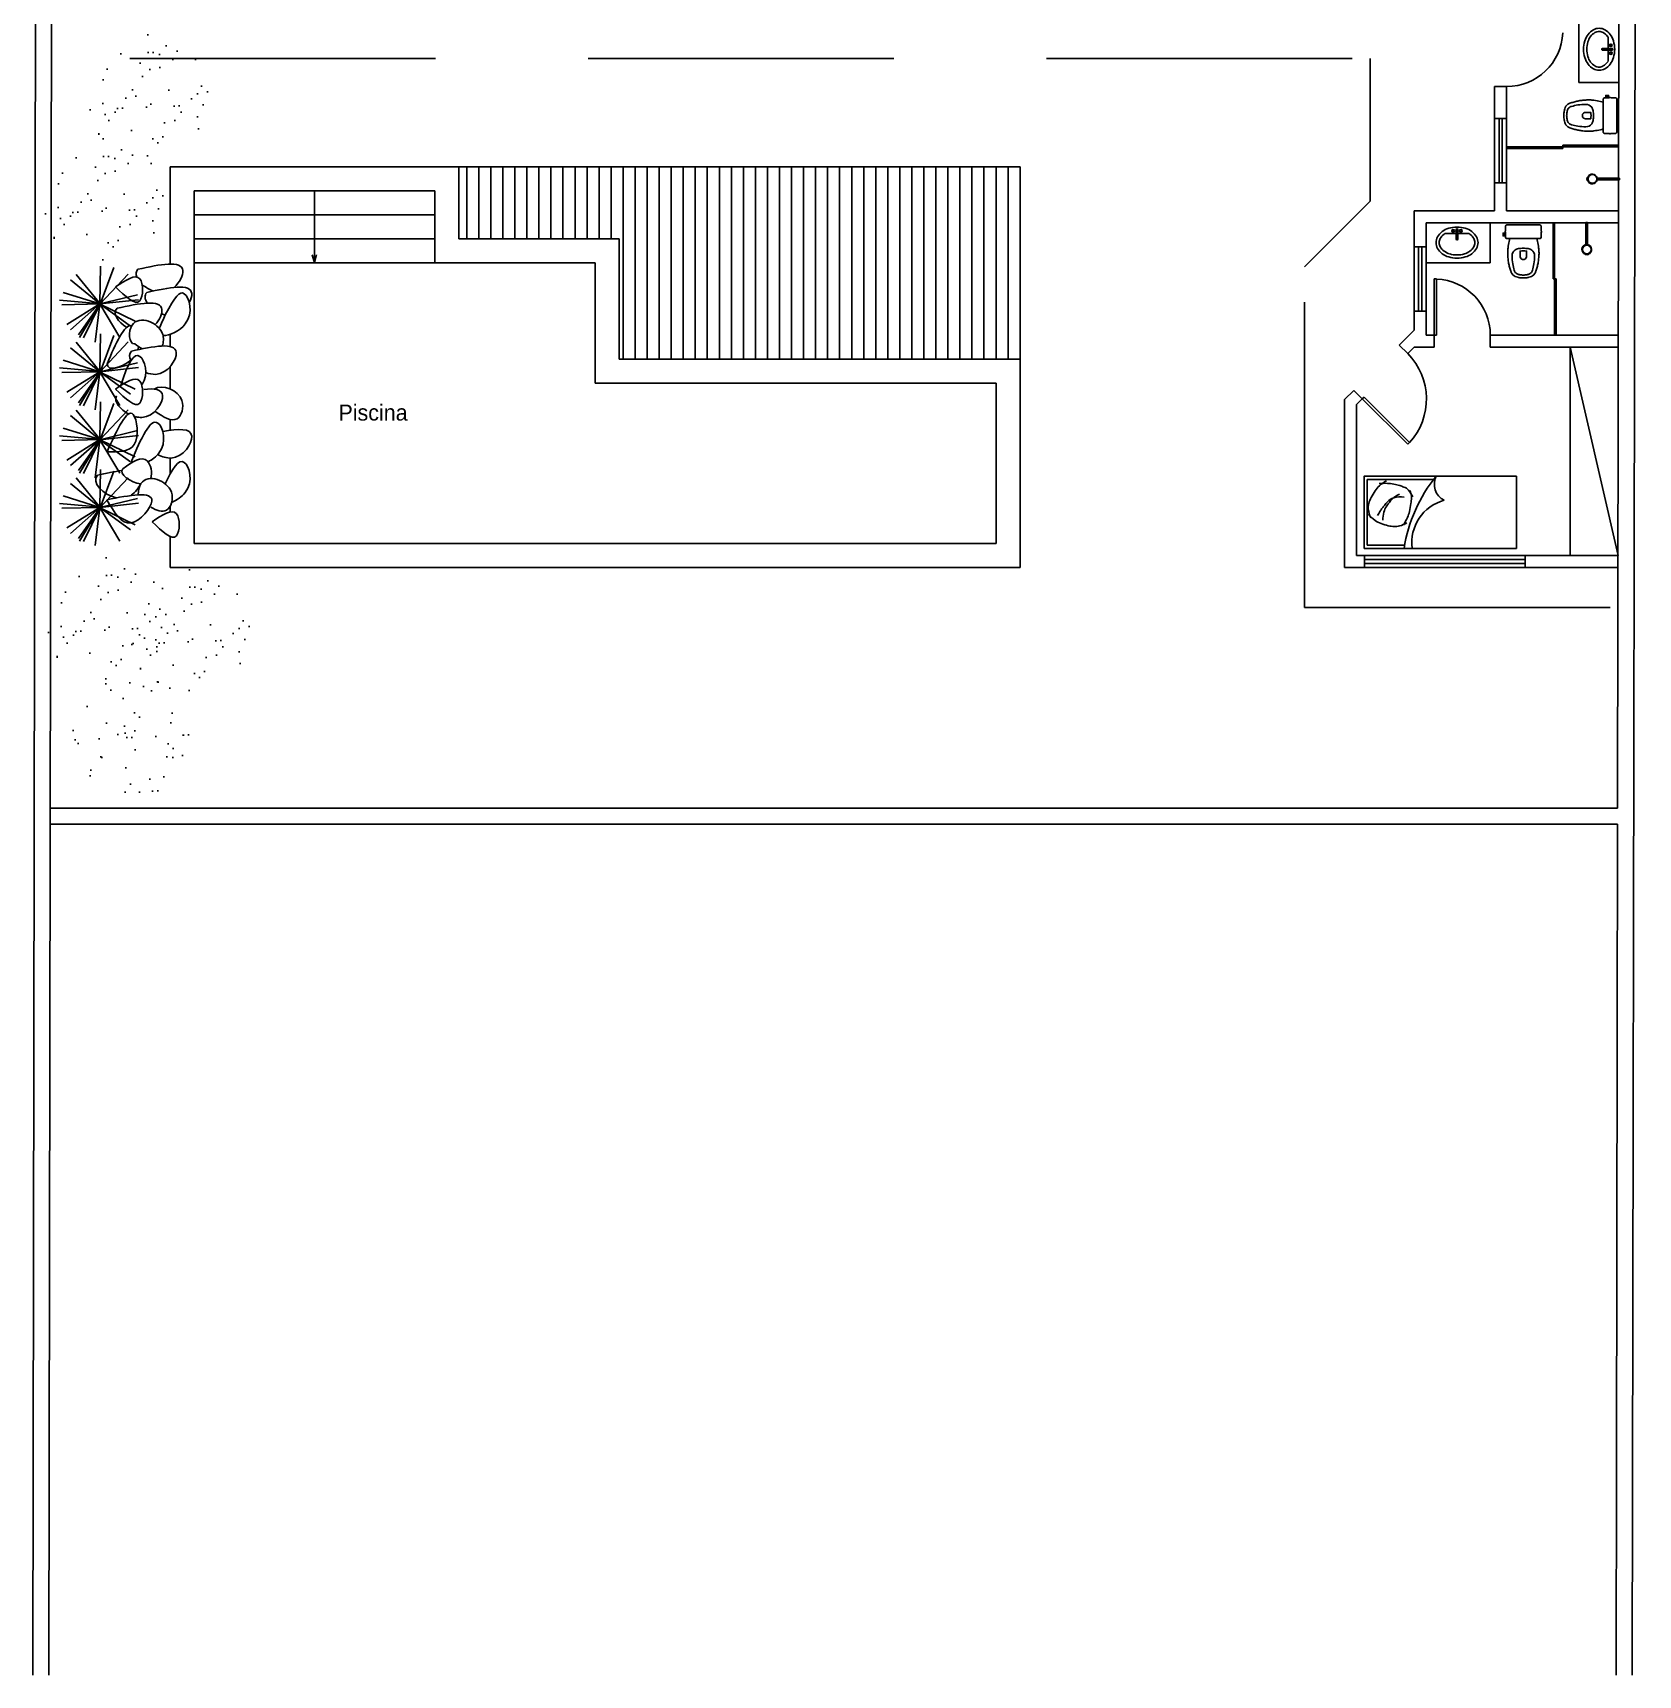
# Model space of a CAD drawing. Header units: millimetres. Extents: x 166 to 289, y 88 to 139.
# Drawn here: x 168.41 to 188.43, y 88.1 to 108.58 of the extents above; entities that cross this region are included whole.
import ezdxf

# ---------------------------------------------------------------- set-up
doc = ezdxf.new("R2010")
doc.units = ezdxf.units.MM
doc.header["$LTSCALE"] = 0.6
doc.linetypes.add('HIDDEN', pattern=[9.525, 6.35, -3.175])
for name, color, linetype in [('0.1', 1, 'Continuous'), ('0.3', 3, 'Continuous'), ('02', 2, 'Continuous'), ('5', 5, 'Continuous'), ('AP-SAN', 3, 'Continuous'), ('AR-ALV', 5, 'Continuous'), ('AR-TXT', 2, 'Continuous'), ('Mobiliário', 160, 'Continuous'), ('Mobiliário2', 10, 'Continuous'), ('VEGETAÇAO', 76, 'Continuous')]:
    doc.layers.add(name, color=color, linetype=linetype)
doc.styles.add('ARQ_COTAS', font='romans.shx', dxfattribs={"width": 1.5})
doc.dimstyles.new('ARQ_50$7', dxfattribs={"dimtxt": 0.07, "dimasz": 0.1, "dimexe": 0.1, "dimexo": 0.2, "dimgap": 0.025, "dimtad": 1, "dimrnd": 0.1, "dimzin": 6, "dimdsep": 46, "dimtxsty": 'ARQ_COTAS', "dimblk1": 'OPEN90', "dimblk2": 'DOTSMALL', "dimsah": 1, "dimcen": 0.09, "dimclrd": 256, "dimclre": 256, "dimclrt": 151, "dimaunit": 1, "dimadec": 0, "dimazin": 0, "dimtfac": 1, "dimtmove": 2, "dimatfit": 3, "dimldrblk": 'OPEN30', "dimfxl": 1, "dimtolj": 1, "dimtzin": 0, "dimarcsym": 0})

# ---------------------------------------------------------------- blocks, each defined once
blk = doc.blocks.new('vaso3')
for points in [[(0, -0.17), (0.205, -0.17, 0.059373), (0.21, -0.169, 0.333509), (0.222, -0.154), (0.222, -0.136), (0.222, -0.104), (0.222, -0.094), (0.225, -0.094, 0.252251), (0.225, -0.094, 0.160103), (0.228, -0.085, 0.160103), (0.225, -0.076, 0.252251), (0.225, -0.076), (0.222, -0.076), (0.222, -0.017, 0.327853), (0.207, 0, 0.087637), (0.204, 0), (0, 0), (-0.204, 0, 0.087637), (-0.207, 0, 0.327853), (-0.222, -0.017), (-0.222, -0.076), (-0.225, -0.076, 0.252251), (-0.225, -0.076, 0.160103), (-0.228, -0.085, 0.160103), (-0.225, -0.094, 0.252251), (-0.225, -0.094), (-0.222, -0.094), (-0.222, -0.104), (-0.236, -0.104), (-0.236, -0.102), (-0.252, -0.102), (-0.252, -0.12), (-0.252, -0.138), (-0.236, -0.138), (-0.236, -0.136), (-0.222, -0.136), (-0.222, -0.154, 0.333509), (-0.21, -0.169, 0.059373), (-0.205, -0.17)], [(0, -0.291, 0.041331), (-0.061, -0.296, 0.129345), (-0.104, -0.313, 0.234638), (-0.14, -0.385, 0.044666), (-0.132, -0.486, 0.031515), (-0.114, -0.566, 0.151063), (-0.095, -0.599, 0.148094), (-0.059, -0.619, 0.031073), (-0.045, -0.621, 0.035055), (0, -0.626, 0.035055), (0.045, -0.621, 0.031073), (0.059, -0.619, 0.148094), (0.095, -0.599, 0.151063), (0.114, -0.566, 0.031515), (0.132, -0.486, 0.044666), (0.14, -0.385, 0.234638), (0.104, -0.313, 0.129345), (0.061, -0.296, 0.041331)], [(-0.04, -0.391, 0.164444), (-0.032, -0.415, 0.245936), (0, -0.43, 0.245936), (0.032, -0.415, 0.164444), (0.04, -0.391), (0.04, -0.326, 0.108885), (-0.04, -0.326)]]:
    blk.add_lwpolyline(points, format="xyb", close=True)
for points in [[(-0.236, -0.104), (-0.236, -0.12), (-0.236, -0.136)], [(-0.222, -0.104), (-0.222, -0.136)]]:
    blk.add_lwpolyline(points)
blk.add_lwpolyline([(-0.167, -0.17, -0.003882), (-0.177, -0.205, 0.024258), (-0.191, -0.285, 0.02486), (-0.195, -0.335, 0.033324), (-0.194, -0.385, 0.02486), (-0.191, -0.425, 0.012268), (-0.184, -0.475, 0.015806), (-0.172, -0.525, 0.026699), (-0.157, -0.575, 0.021919), (-0.15, -0.595, 0.174675), (-0.1, -0.643, 0.045452), (-0.07, -0.653, 0.022856), (-0.057, -0.656, 0.041289), (-0.03, -0.66, 0.052091), (-0.023, -0.661, 0.04333), (0, -0.661, 0.04333), (0.023, -0.661, 0.052091), (0.03, -0.66, 0.041289), (0.057, -0.656, 0.022856), (0.07, -0.653, 0.045452), (0.1, -0.643, 0.174675), (0.15, -0.595, 0.021919), (0.157, -0.575, 0.026699), (0.172, -0.525, 0.015806), (0.184, -0.475, 0.012268), (0.191, -0.425, 0.02486), (0.194, -0.385, 0.033324), (0.195, -0.335, 0.02486), (0.191, -0.285, 0.024258), (0.177, -0.205, -0.003882), (0.167, -0.17)], format="xyb")
blk = doc.blocks.new('lavatório3')
at = {"layer": 'AP-SAN', "color": 0}
for p, q in [((-0.034, 0.009), (-0.154, 0.009)), ((-0.081, 0.15), (-0.081, 0.009)), ((-0.034, -0.009), (-0.154, -0.009)), ((-0.081, -0.009), (-0.081, -0.15))]:
    blk.add_line(p, q, dxfattribs=at)
for centre, radius in [((-0.047, 0.049), 0.0163), ((-0.047, 0.049), 0.0113), ((-0.047, -0.048), 0.0163), ((-0.047, -0.048), 0.0113)]:
    blk.add_circle(centre, radius, dxfattribs=at)
for centre, radius, start, end in [((-0.163, 0.06), 0.21, 119.1924, 143.4475), ((-0.163, 0.06), 0.17, 119.1924, 143.4475), ((-0.194, 0.116), 0.146, 90, 119.1924), ((-0.194, 0.116), 0.106, 90, 119.1924), ((-0.194, 0.116), 0.146, 60.8076, 90), ((-0.194, 0.116), 0.106, 60.8076, 90), ((-0.225, 0.06), 0.17, 36.5525, 60.8076), ((-0.225, 0.06), 0.21, 36.5525, 60.8076), ((-0.036, 0), 0.352, 162.9288, 180), ((-0.036, 0), 0.352, 180, 197.0712), ((-0.114, 0.024), 0.271, 143.4475, 162.9288), ((-0.036, 0), 0.312, 162.9288, 180), ((-0.036, 0), 0.312, 180, 197.0712), ((-0.114, 0.024), 0.231, 143.4475, 162.9288), ((-0.152, 0), 0.009, 92.7492, 267.2508), ((-0.274, 0.024), 0.231, 33.2204, 36.5525), ((-0.274, 0.024), 0.271, 17.0712, 36.5525), ((-0.031, 0), 0.00955, 250.3341, 109.6659), ((-0.352, 0), 0.352, 0, 17.0712), ((-0.352, 0), 0.352, 342.9288, 0), ((-0.114, -0.024), 0.271, 197.0712, 216.5525), ((-0.114, -0.024), 0.231, 197.0712, 216.5525), ((-0.163, -0.06), 0.21, 216.5525, 240.8076), ((-0.163, -0.06), 0.17, 216.5525, 240.8076), ((-0.225, -0.06), 0.17, 299.1924, 323.4475), ((-0.225, -0.06), 0.21, 299.1924, 323.4475), ((-0.274, -0.024), 0.231, 323.4475, 326.7796), ((-0.274, -0.024), 0.271, 323.4475, 342.9288), ((-0.194, -0.116), 0.146, 240.8076, 270), ((-0.194, -0.116), 0.106, 240.8076, 270), ((-0.194, -0.116), 0.106, 270, 299.1924), ((-0.194, -0.116), 0.146, 270, 299.1924)]:
    blk.add_arc(centre, radius, start, end, dxfattribs=at)
blk = doc.blocks.new('chuveiro1')
at = {"ltscale": 0.4}
for p, q in [((0.278, 0), (0, 0)), ((0.402, 0.01), (0.396, 0.008)), ((0.278, -0.02), (0, -0.02)), ((0.396, -0.028), (0.402, -0.029)), ((0.405, -0.01), (0.399, -0.01)), ((0.405, -0.01), (0.399, -0.01))]:
    blk.add_line(p, q, dxfattribs=at)
blk.add_line((0, -0.02), (0, 0))
blk.add_circle((0.338, -0.01), 0.0541, dxfattribs=at)
for centre, radius, start, end in [((0.338, -0.01), 0.0608, 17.388, 170.5313), ((0.338, -0.01), 0.0608, 343.0092, 17.388), ((0.402, 0.009), 0.000485, 353.9787, 107.388), ((0.441, 0.005), 0.0388, 173.9787, 203.3533), ((0.338, -0.01), 0.0608, 189.4687, 343.0092), ((0.441, -0.025), 0.0388, 156.6467, 185.2895), ((0.402, -0.029), 0.000485, 253.0092, 5.2895)]:
    blk.add_arc(centre, radius, start, end, dxfattribs=at)
blk = doc.blocks.new('_DOTSMALL')
at = {"color": 0, "linetype": 'ByBlock', "const_width": 0.5}
blk.add_lwpolyline([(-0.0625, 0, 1), (0.0625, 0, 1)], format="xyb", close=True, dxfattribs=at)
blk = doc.blocks.new('_Open30')
at = {"layer": 'AR-ALV', "color": 0, "lineweight": -2}
for p, q in [((-1, 0.27), (0, 0)), ((0, 0), (-1, -0.27)), ((0, 0), (-1, 0))]:
    blk.add_line(p, q, dxfattribs=at)

msp = doc.modelspace()

# ---------------------------------------------------------------- hatches: boundary and pattern name
at = {"layer": 'VEGETAÇAO', "lineweight": -3}
h = msp.add_hatch(dxfattribs=at)
h.set_pattern_fill('AR-SAND', color=256, scale=0.01, angle=45, style=0)
h.set_pattern_definition([(82.5, (-2.64854, -18.1355), (-0.35738135, 0.3347535), [0, -0.38608, 0, -0.4318, 0, -0.41275]), (52.5, (-2.64854, -18.1355), (-0.189011, 0.8247329), [0, -0.20828, 0, -0.34798, 0, -0.13335]), (12.5, (-2.86945, -18.3564), (0.5582998, 0.5603323), [0, -0.127, 0, -0.4572, 0, -0.5969]), (2.5, (-2.86945, -18.3564), (0.3822811, 0.6975508), [0, -0.0635, 0, -0.29972, 0, -0.3429])])
h.paths.add_polyline_path([(170.602, 107.794, 1), (169.053, 107.794, 1)])
h = msp.add_hatch(dxfattribs=at)
h.set_pattern_fill('AR-SAND', color=54, scale=0.01, angle=45, style=0)
h.set_pattern_definition([(82.5, (-3.20518, -19.43242), (-0.35738135, 0.3347535), [0, -0.38608, 0, -0.4318, 0, -0.41275]), (52.5, (-3.2052, -19.4324), (-0.189011, 0.8247329), [0, -0.20828, 0, -0.34798, 0, -0.13335]), (12.5, (-3.4261, -19.65334), (0.5582998, 0.5603323), [0, -0.127, 0, -0.4572, 0, -0.5969]), (2.5, (-3.4261, -19.65334), (0.3822811, 0.6975508), [0, -0.0635, 0, -0.29972, 0, -0.3429])])
h.paths.add_polyline_path([(170.046, 106.497, 1), (168.496, 106.497, 1)])
h = msp.add_hatch(dxfattribs=at)
h.set_pattern_fill('AR-SAND', color=256, scale=0.01, angle=45, style=0)
h.set_pattern_definition([(82.5, (-3.16807, -24.65716), (-0.35738135, 0.3347535), [0, -0.38608, 0, -0.4318, 0, -0.41275]), (52.5, (-3.1681, -24.65716), (-0.189011, 0.8247329), [0, -0.20828, 0, -0.34798, 0, -0.13335]), (12.5, (-3.389, -24.87807), (0.5582998, 0.5603323), [0, -0.127, 0, -0.4572, 0, -0.5969]), (2.5, (-3.389, -24.8781), (0.3822811, 0.6975508), [0, -0.0635, 0, -0.29972, 0, -0.3429])])
h.paths.add_polyline_path([(170.083, 101.273, 1), (168.534, 101.273, 1)])
h = msp.add_hatch(dxfattribs=at)
h.set_pattern_fill('AR-SAND', color=256, scale=0.01, angle=45, style=0)
h.set_pattern_definition([(82.5, (-2.129, -24.80538), (-0.35738135, 0.3347535), [0, -0.38608, 0, -0.4318, 0, -0.41275]), (52.5, (-2.129, -24.8054), (-0.189011, 0.8247329), [0, -0.20828, 0, -0.34798, 0, -0.13335]), (12.5, (-2.34992, -25.0263), (0.5582998, 0.5603323), [0, -0.127, 0, -0.4572, 0, -0.5969]), (2.5, (-2.3499, -25.0263), (0.3822811, 0.6975508), [0, -0.0635, 0, -0.29972, 0, -0.3429])])
h.paths.add_polyline_path([(171.122, 101.124, 1), (169.573, 101.124, 1)])
h = msp.add_hatch(dxfattribs=at)
h.set_pattern_fill('AR-SAND', color=54, scale=0.01, angle=45, style=0)
h.paths.add_polyline_path([(170.454, 99.79, 1), (168.905, 99.79, 1)])

# ---------------------------------------------------------------- linework, layer by layer
at = {"color": 56}
for p, q in [((169.247, 104.354), (168.951, 104.722)), ((169.246, 104.355), (169.251, 104.827)), ((169.247, 104.354), (169.597, 104.726)), ((169.247, 104.354), (169.597, 104.726)), ((169.248, 104.351), (169.417, 104.807)), ((169.246, 104.355), (168.788, 104.498)), ((169.246, 104.353), (168.877, 104.653)), ((169.256, 104.357), (168.743, 104.402)), ((169.247, 104.354), (168.77, 104.344)), ((169.246, 104.355), (168.831, 104.098)), ((169.246, 104.353), (168.877, 104.03)), ((169.247, 104.354), (168.978, 103.968)), ((169.246, 104.353), (168.989, 103.935)), ((169.247, 104.354), (169.042, 103.93)), ((169.246, 104.353), (169.185, 103.879)), ((169.246, 104.353), (169.715, 104.466)), ((169.246, 104.353), (169.727, 104.406)), ((169.246, 104.355), (169.246, 104.353)), ((169.246, 104.355), (169.247, 104.354)), ((169.246, 104.353), (169.495, 103.935)), ((169.246, 104.353), (169.625, 104.076)), ((169.246, 104.353), (169.246, 104.353)), ((169.247, 104.354), (169.248, 104.351)), ((169.248, 104.351), (169.685, 104.139)), ((169.247, 103.508), (168.951, 103.876)), ((169.246, 103.509), (169.251, 103.981)), ((169.247, 103.508), (169.597, 103.879)), ((169.247, 103.508), (169.597, 103.879)), ((169.248, 103.504), (169.417, 103.96)), ((169.246, 103.507), (168.877, 103.807)), ((169.256, 103.511), (168.743, 103.555)), ((169.247, 103.508), (168.77, 103.498)), ((169.246, 103.509), (168.788, 103.652)), ((169.246, 103.509), (168.831, 103.252)), ((169.246, 103.507), (168.877, 103.184)), ((169.247, 103.508), (168.978, 103.122)), ((169.246, 103.507), (168.989, 103.089)), ((169.247, 103.508), (169.042, 103.084)), ((169.246, 103.507), (169.185, 103.033)), ((169.246, 103.507), (169.715, 103.62)), ((169.246, 103.507), (169.727, 103.56)), ((169.246, 103.509), (169.246, 103.507)), ((169.246, 103.509), (169.247, 103.508)), ((169.246, 103.507), (169.495, 103.089)), ((169.246, 103.507), (169.625, 103.23)), ((169.246, 103.507), (169.246, 103.507)), ((169.247, 103.508), (169.248, 103.504)), ((169.248, 103.504), (169.685, 103.292))]:
    msp.add_line(p, q, dxfattribs=at)
at = {"color": 36}
for p, q in [((170.12, 104.67), (170.12, 104.821)), ((170.12, 104.141), (170.12, 104.417)), ((170.12, 103.623), (170.12, 103.759)), ((170.12, 103.078), (170.12, 103.278)), ((170.12, 102.606), (170.12, 102.676))]:
    msp.add_line(p, q, dxfattribs=at)
at = {"color": 56}
for centre in [(169.246, 104.355), (169.246, 103.509)]:
    msp.add_circle(centre, 0.0101, dxfattribs=at)
at = {"color": 36}
for points, knots in [([(169.72, 105.633), (169.993, 105.692), (170.384, 105.776), (170.241, 105.468), (170.17, 105.407)], [0, 0, 0, 0, 0.5595727, 0.7984921, 0.7984921, 0.7984921, 0.7984921]), ([(169.831, 105.345), (170.105, 105.404), (170.442, 105.477), (170.382, 105.258), (170.36, 105.217)], [0, 0, 0, 0, 0.5595727, 0.6893496, 0.6893496, 0.6893496, 0.6893496]), ([(170.061, 105.063), (170.183, 105.298), (170.314, 105.447), (170.451, 104.967), (170.111, 104.801), (170.033, 104.805)], [0.2460843, 0.2460843, 0.2460843, 0.2460843, 0.567941, 0.9435962, 1.1808523, 1.1808523, 1.1808523, 1.1808523]), ([(169.459, 105.146), (169.733, 105.205), (170.11, 105.286), (169.991, 105.003), (169.934, 104.943)], [0, 0, 0, 0, 0.5595727, 0.7696751, 0.7696751, 0.7696751, 0.7696751]), ([(169.679, 104.701), (169.6, 104.701), (169.588, 105.121), (170.058, 104.942), (170.04, 104.721), (170.022, 104.676)], [0, 0, 0, 0, 0.237564, 0.6316313, 0.7688375, 0.7688375, 0.7688375, 0.7688375]), ([(169.638, 104.611), (169.911, 104.67), (170.369, 104.769), (170.067, 104.285), (169.857, 104.329), (169.816, 104.345)], [0, 0, 0, 0, 0.559573, 0.935228, 1.031623, 1.031623, 1.031623, 1.031623]), ([(169.506, 104.185), (169.591, 104.463), (169.742, 104.712), (169.857, 104.328), (169.772, 104.194)], [0.1439687, 0.1439687, 0.1439687, 0.1439687, 0.567941, 0.9235584, 0.9235584, 0.9235584, 0.9235584]), ([(169.791, 104.134), (169.924, 104.149), (170.13, 104.122), (169.905, 103.763), (169.715, 103.787), (169.687, 103.795)], [0.2338889, 0.2338889, 0.2338889, 0.2338889, 0.5595727, 0.9352279, 0.9997786, 0.9997786, 0.9997786, 0.9997786]), ([(169.923, 104.137), (170.026, 104.211), (170.352, 104.066), (170.219, 103.672), (170.035, 103.791), (169.931, 103.861)], [0.2806188, 0.2806188, 0.2806188, 0.2806188, 0.6316313, 0.86547, 1.1593795, 1.1593795, 1.1593795, 1.1593795]), ([(169.642, 103.249), (169.757, 103.516), (169.949, 103.96), (170.104, 103.414), (169.897, 103.257), (169.846, 103.231)], [0, 0, 0, 0, 0.567941, 0.943596, 1.062312, 1.062312, 1.062312, 1.062312]), ([(170.029, 103.608), (170.223, 103.644), (170.522, 103.661), (170.25, 103.225), (170.02, 103.293), (169.966, 103.322)], [0.1372722, 0.1372722, 0.1372722, 0.1372722, 0.5595727, 0.9352279, 1.0665469, 1.0665469, 1.0665469, 1.0665469]), ([(169.533, 103.144), (169.65, 103.227), (169.842, 103.364), (169.904, 103.092), (169.879, 103.023)], [0, 0, 0, 0, 0.3178955, 0.5224119, 0.5224119, 0.5224119, 0.5224119]), ([(170.059, 102.956), (170.144, 103.139), (170.299, 103.396), (170.438, 102.91), (170.202, 102.75), (170.14, 102.725)], [0.1439687, 0.1439687, 0.1439687, 0.1439687, 0.567941, 0.9435962, 1.0898605, 1.0898605, 1.0898605, 1.0898605]), ([(169.724, 102.823), (169.721, 102.87), (169.775, 103.116), (170.227, 102.944), (170.099, 102.565), (169.954, 102.623), (169.879, 102.667)], [0.1254123, 0.1254123, 0.1254123, 0.1254123, 0.237564, 0.6316313, 0.86547, 1.0828326, 1.0828326, 1.0828326, 1.0828326])]:
    msp.add_open_spline(points, degree=3, knots=knots, dxfattribs=at)
for points, end_tangent in [([(169.44, 105.414), (169.743, 105.513), (169.743, 105.239), (169.44, 105.414)], (0.707107, 0.707107)), ([(169.44, 104.139), (169.743, 104.238), (169.743, 103.964), (169.44, 104.139)], (0.707107, 0.707107)), ([(169.335, 103.357), (169.661, 103.822), (169.673, 103.447), (169.335, 103.357)], (0, 1)), ([(169.333, 102.758), (169.893, 102.742), (169.636, 102.469), (169.333, 102.758)], (0.707107, 0.707107)), ([(169.897, 102.484), (170.2, 102.583), (170.2, 102.309), (169.897, 102.484)], (0.707107, 0.707107))]:
    msp.add_spline(points, degree=3, dxfattribs=dict(at, end_tangent=end_tangent))
for points in [[(169.705, 105.535), (169.69, 105.571), (169.693, 105.606), (169.72, 105.633)], [(169.91, 105.362), (169.865, 105.379), (169.821, 105.404), (169.785, 105.434)], [(169.837, 105.21), (169.803, 105.259), (169.795, 105.309), (169.831, 105.345)], [(169.579, 104.908), (169.471, 104.973), (169.395, 105.081), (169.459, 105.146)], [(169.335, 104.455), (169.443, 104.705), (169.551, 104.955), (169.643, 104.929)], [(169.986, 104.896), (170.011, 104.954), (170.036, 105.01), (170.061, 105.063)], [(170.061, 105.063), (170.045, 105.067), (170.029, 105.072), (170.013, 105.078)], [(169.775, 104.64), (169.744, 104.658), (169.712, 104.68), (169.679, 104.701)], [(169.629, 104.498), (169.517, 104.4), (169.335, 104.353), (169.335, 104.455)], [(169.629, 104.498), (169.608, 104.539), (169.607, 104.58), (169.638, 104.611)], [(169.728, 104.669), (169.726, 104.655), (169.722, 104.642), (169.718, 104.628)], [(169.604, 103.827), (169.498, 103.884), (169.417, 103.983), (169.451, 104.052)], [(169.446, 102.782), (169.29, 102.817), (169.129, 102.979), (169.214, 103.064)], [(169.214, 103.064), (169.321, 103.088), (169.429, 103.111), (169.52, 103.122)], [(169.755, 102.957), (169.632, 102.97), (169.468, 103.078), (169.533, 103.144)], [(169.648, 103.221), (169.644, 103.229), (169.642, 103.238), (169.642, 103.249)], [(169.753, 102.957), (169.73, 102.905), (169.688, 102.851), (169.633, 102.815)]]:
    msp.add_open_spline(points, degree=3, dxfattribs=at)
at = {"layer": '0.1', "linetype": 'HIDDEN', "lineweight": -3}
for p, q in [((169.62, 112.762), (169.62, 108.262)), ((169.62, 108.262), (185.086, 108.262)), ((185.086, 106.481), (185.086, 108.262)), ((184.267, 105.662), (185.086, 106.481)), ((184.267, 101.412), (184.267, 105.662)), ((184.267, 101.412), (188.177, 101.412))]:
    msp.add_line(p, q, dxfattribs=at)
at = {"layer": '0.1', "linetype": 'HIDDEN'}
for p, q in [((186.788, 107.512), (186.638, 107.512)), ((186.693, 107.512), (186.693, 106.712)), ((186.733, 107.512), (186.733, 106.712)), ((186.788, 106.712), (186.638, 106.712)), ((185.784, 105.912), (185.634, 105.912)), ((185.689, 105.912), (185.689, 105.112)), ((185.729, 105.912), (185.729, 105.112)), ((185.784, 105.112), (185.634, 105.112))]:
    msp.add_line(p, q, dxfattribs=at)
at = {"layer": '0.1'}
for p, q in [((173.72, 106.912), (180.72, 106.912)), ((173.82, 106.012), (173.82, 106.912)), ((173.97, 106.012), (173.97, 106.912)), ((174.12, 106.012), (174.12, 106.912)), ((174.27, 106.012), (174.27, 106.912)), ((174.42, 106.012), (174.42, 106.912)), ((174.57, 106.012), (174.57, 106.912)), ((174.72, 106.012), (174.72, 106.912)), ((174.87, 106.012), (174.87, 106.912)), ((175.02, 106.012), (175.02, 106.912)), ((175.17, 106.012), (175.17, 106.912)), ((175.32, 106.012), (175.32, 106.912)), ((175.47, 106.012), (175.47, 106.912)), ((175.62, 106.012), (175.62, 106.912)), ((175.77, 104.512), (175.77, 106.912)), ((175.92, 104.512), (175.92, 106.912)), ((176.07, 104.512), (176.07, 106.912)), ((176.22, 104.512), (176.22, 106.912)), ((176.37, 104.512), (176.37, 106.912)), ((176.52, 104.512), (176.52, 106.912)), ((176.67, 104.512), (176.67, 106.912)), ((176.82, 104.512), (176.82, 106.912)), ((176.97, 104.512), (176.97, 106.912)), ((177.12, 104.512), (177.12, 106.912)), ((177.27, 104.512), (177.27, 106.912)), ((177.42, 104.512), (177.42, 106.912)), ((177.57, 104.512), (177.57, 106.912)), ((177.72, 104.512), (177.72, 106.912)), ((177.87, 104.512), (177.87, 106.912)), ((178.02, 104.512), (178.02, 106.912)), ((178.17, 104.512), (178.17, 106.912)), ((178.32, 104.512), (178.32, 106.912)), ((178.47, 104.512), (178.47, 106.912)), ((178.62, 104.512), (178.62, 106.912)), ((178.77, 104.512), (178.77, 106.912)), ((178.92, 104.512), (178.92, 106.912)), ((179.07, 104.512), (179.07, 106.912)), ((179.22, 104.512), (179.22, 106.912)), ((179.37, 104.512), (179.37, 106.912)), ((179.52, 104.512), (179.52, 106.912)), ((179.67, 104.512), (179.67, 106.912)), ((179.82, 104.512), (179.82, 106.912)), ((179.97, 104.512), (179.97, 106.912)), ((180.12, 104.512), (180.12, 106.912)), ((180.27, 104.512), (180.27, 106.912)), ((180.42, 104.512), (180.42, 106.912)), ((180.57, 104.512), (180.57, 106.912)), ((180.72, 104.512), (180.72, 106.912)), ((170.42, 106.312), (173.42, 106.312)), ((170.42, 106.012), (173.42, 106.012)), ((170.42, 105.712), (173.42, 105.712)), ((187.017, 102.062), (185.017, 102.062)), ((187.017, 101.912), (185.017, 101.912))]:
    msp.add_line(p, q, dxfattribs=at)
msp.add_arc((184.987, 104.015), 0.801, 317.2198, 44.9696, dxfattribs=at)
at = {"layer": '0.3'}
for p, q in [((168.409, 88.096), (168.485, 133.945)), ((168.609, 88.096), (168.684, 133.409)), ((188.428, 132.549), (188.354, 88.096)), ((188.227, 132.288), (188.172, 98.912)), ((188.172, 98.912), (168.627, 98.912)), ((188.172, 98.712), (168.627, 98.712)), ((188.172, 98.712), (188.154, 88.096))]:
    msp.add_line(p, q, dxfattribs=at)
at = {"layer": '0.3', "color": 1}
for centre, start, end in [((186.788, 108.613), 270.0401, 357.451), ((185.883, 104.811), 0.0401, 87.451)]:
    msp.add_arc(centre, 0.701, start, end, dxfattribs=at)
at = {"layer": '02'}
for p, q in [((170.12, 106.912), (173.72, 106.912)), ((170.12, 105.698), (170.12, 106.912)), ((173.72, 106.912), (173.72, 106.012)), ((170.42, 106.612), (173.42, 106.612)), ((170.42, 102.212), (170.42, 106.612)), ((173.42, 106.612), (173.42, 105.712)), ((173.72, 106.012), (175.72, 106.012)), ((175.72, 106.012), (175.72, 104.512)), ((173.42, 105.712), (175.42, 105.712)), ((175.42, 105.712), (175.42, 104.212)), ((185.884, 104.812), (185.884, 105.512)), ((185.884, 105.512), (185.914, 105.512)), ((185.914, 105.512), (185.914, 104.812)), ((185.914, 104.812), (185.884, 104.812)), ((175.72, 104.512), (180.72, 104.512)), ((180.72, 104.512), (180.72, 101.912)), ((175.42, 104.212), (180.42, 104.212)), ((180.42, 104.212), (180.42, 102.212)), ((185.009, 104.037), (184.988, 104.016)), ((184.988, 104.016), (185.554, 103.45)), ((185.575, 103.471), (185.009, 104.037)), ((185.554, 103.45), (185.575, 103.471)), ((170.12, 101.912), (170.12, 102.297)), ((180.42, 102.212), (170.42, 102.212)), ((180.72, 101.912), (170.12, 101.912)), ((187.017, 102.012), (185.017, 102.012)), ((187.017, 101.962), (185.017, 101.962))]:
    msp.add_line(p, q, dxfattribs=at)
at = {"layer": '5'}
for p, q in [((186.638, 107.912), (186.638, 106.362)), ((186.788, 107.912), (186.638, 107.912)), ((186.788, 107.912), (186.788, 106.362)), ((185.634, 106.362), (186.638, 106.362)), ((185.634, 106.362), (185.634, 104.874)), ((186.788, 106.362), (188.188, 106.362)), ((185.784, 106.212), (188.188, 106.212)), ((185.784, 106.212), (185.784, 104.812)), ((185.448, 104.688), (185.634, 104.874)), ((185.554, 104.582), (185.448, 104.688)), ((185.784, 104.812), (185.884, 104.812)), ((185.884, 104.812), (185.884, 104.662)), ((186.584, 104.812), (188.188, 104.812)), ((186.584, 104.812), (186.584, 104.662)), ((185.554, 104.582), (185.634, 104.662)), ((185.634, 104.662), (185.884, 104.662)), ((186.584, 104.662), (188.188, 104.662)), ((184.767, 104.007), (184.882, 104.122)), ((184.988, 104.016), (184.882, 104.122)), ((184.767, 101.912), (184.767, 104.007)), ((184.917, 103.945), (184.988, 104.016)), ((184.917, 102.062), (184.917, 103.945)), ((184.917, 102.062), (185.017, 102.062)), ((185.017, 102.062), (185.017, 101.912)), ((187.017, 102.062), (187.017, 101.912)), ((187.017, 102.062), (188.177, 102.062)), ((184.767, 101.912), (185.017, 101.912)), ((187.017, 101.912), (188.177, 101.912))]:
    msp.add_line(p, q, dxfattribs=at)
at = {"layer": 'Mobiliário'}
for q in [(187.582, 102.062), (188.177, 102.062)]:
    msp.add_line((187.582, 104.662), q, dxfattribs=at)
msp.add_lwpolyline([(185.01, 102.151), (185.01, 103.051), (186.91, 103.051), (186.91, 102.151)], close=True, dxfattribs=at)
at = {"layer": 'Mobiliário2'}
for p, q in [((187.688, 108.762), (187.688, 107.962)), ((187.688, 107.962), (188.188, 107.962)), ((188.188, 107.16), (186.788, 107.16)), ((188.188, 107.18), (187.488, 107.18)), ((187.488, 107.18), (187.488, 107.14)), ((187.488, 107.14), (186.788, 107.14)), ((186.584, 105.712), (186.584, 106.212)), ((187.366, 106.212), (187.366, 105.512)), ((187.386, 106.212), (187.386, 104.812)), ((185.784, 105.712), (186.584, 105.712)), ((187.366, 105.512), (187.406, 105.512)), ((187.406, 105.512), (187.406, 104.812)), ((185.05, 103.011), (185.879, 103.011)), ((185.05, 102.191), (185.05, 103.011)), ((185.517, 102.191), (185.05, 102.191))]:
    msp.add_line(p, q, dxfattribs=at)
for points in [[(185.289, 102.995, 0.050543), (185.203, 102.933, 0.064376), (185.147, 102.87, 0.03352), (185.099, 102.787, 0.039598), (185.069, 102.712, 0.109626), (185.063, 102.637, 0.0754), (185.094, 102.533)], [(185.198, 102.959, -0.034352), (185.3, 102.962, -0.04249), (185.382, 102.952, -0.015911), (185.454, 102.934, -0.020937), (185.507, 102.916, -0.121269), (185.563, 102.878, -0.080025), (185.617, 102.793)], [(185.502, 102.442, 0.033461), (185.551, 102.537, 0.04596), (185.575, 102.611, 0.01901), (185.594, 102.709, 0.025886), (185.601, 102.782, 0.088683), (185.593, 102.838, 0.020726), (185.581, 102.873)], [(185.509, 102.79, 0.103492), (185.38, 102.781, 0.14369), (185.301, 102.731, 0.007817), (185.263, 102.687, 0.010698), (185.236, 102.653, 0.020146), (185.209, 102.614, 0.015912), (185.178, 102.562)], [(185.45, 102.829, 0.040593), (185.387, 102.789, 0.055645), (185.347, 102.751, 0.015363), (185.319, 102.716, 0.01263), (185.288, 102.673, 0.082628), (185.257, 102.604, 0.061291), (185.243, 102.504)], [(185.065, 102.578, 0.057152), (185.147, 102.5, 0.075208), (185.223, 102.46, 0.030275), (185.312, 102.434, 0.036967), (185.386, 102.423, 0.089016), (185.453, 102.431, 0.061822), (185.542, 102.469)]]:
    msp.add_lwpolyline(points, format="xyb", dxfattribs=at)
for centre, radius, start, end in [((187.36, 101.868), 1.872, 140.7824, 171.2926), ((186.11, 102.951), 0.224, 153.4349, 243.4349), ((186.148, 102.226), 0.543, 104.6764, 187.9435)]:
    msp.add_arc(centre, radius, start, end, dxfattribs=at)
at = {"layer": 'VEGETAÇAO', "color": 54, "linetype": 'Continuous'}
for p, q in [((169.247, 105.201), (168.951, 105.569)), ((169.246, 105.202), (169.251, 105.673)), ((169.247, 105.201), (169.597, 105.572)), ((169.247, 105.201), (169.597, 105.572)), ((169.248, 105.197), (169.417, 105.653)), ((169.246, 105.202), (168.788, 105.345)), ((169.246, 105.2), (168.877, 105.5)), ((169.246, 105.2), (169.715, 105.312)), ((169.256, 105.203), (168.743, 105.248)), ((169.247, 105.201), (168.77, 105.19)), ((169.246, 105.202), (168.831, 104.944)), ((169.246, 105.2), (168.877, 104.876)), ((169.247, 105.201), (168.978, 104.815)), ((169.246, 105.2), (168.989, 104.782)), ((169.247, 105.201), (169.042, 104.777)), ((169.246, 105.2), (169.185, 104.725)), ((169.246, 105.2), (169.727, 105.252)), ((169.246, 105.202), (169.246, 105.2)), ((169.246, 105.202), (169.247, 105.201)), ((169.246, 105.2), (169.495, 104.781)), ((169.246, 105.2), (169.625, 104.922)), ((169.246, 105.2), (169.246, 105.2)), ((169.247, 105.201), (169.248, 105.197)), ((169.248, 105.197), (169.685, 104.985)), ((169.246, 102.663), (169.251, 103.134)), ((169.248, 102.658), (169.417, 103.114)), ((169.246, 102.661), (168.877, 102.961)), ((169.247, 102.662), (168.951, 103.03)), ((169.247, 102.662), (169.597, 103.033)), ((169.247, 102.662), (169.597, 103.033)), ((169.256, 102.665), (168.743, 102.709)), ((169.247, 102.662), (168.77, 102.652)), ((169.246, 102.663), (168.788, 102.806)), ((169.246, 102.663), (168.831, 102.406)), ((169.246, 102.661), (168.877, 102.337)), ((169.247, 102.662), (168.978, 102.276)), ((169.246, 102.661), (168.989, 102.243)), ((169.247, 102.662), (169.042, 102.238)), ((169.246, 102.661), (169.185, 102.187)), ((169.246, 102.661), (169.715, 102.774)), ((169.246, 102.661), (169.727, 102.714)), ((169.246, 102.663), (169.246, 102.661)), ((169.246, 102.663), (169.247, 102.662)), ((169.246, 102.661), (169.495, 102.243)), ((169.246, 102.661), (169.625, 102.383)), ((169.246, 102.661), (169.246, 102.661)), ((169.247, 102.662), (169.248, 102.658)), ((169.248, 102.658), (169.685, 102.446))]:
    msp.add_line(p, q, dxfattribs=at)
for centre in [(169.246, 105.202), (169.246, 102.663)]:
    msp.add_circle(centre, 0.0101, dxfattribs=at)

# ---------------------------------------------------------------- block references
at = {"layer": 'Mobiliário'}
for name, p in [('lavatório3', (188.135, 108.377)), ('vaso3', (186.996, 106.186))]:
    msp.add_blockref(name, p, dxfattribs=at)
for name, p, rotation in [('vaso3', (188.162, 107.55), 270), ('chuveiro1', (188.195, 106.749), 180), ('lavatório3', (186.169, 106.159), 90), ('chuveiro1', (187.797, 106.218), 270)]:
    msp.add_blockref(name, p, dxfattribs=dict(at, rotation=rotation))

# ---------------------------------------------------------------- texts
at = {"layer": 'AR-TXT', "insert": (172.22, 103.945), "char_height": 0.2, "width": 2.2296, "attachment_point": 1}
msp.add_mtext('{\\fStylus BT|b0|i0|c0|p34;Piscina}', dxfattribs=at)

# ---------------------------------------------------------------- leaders
at = {"layer": '0.1'}
msp.add_leader([(171.92, 105.712), (171.92, 106.612)], dimstyle='ARQ_50$7', dxfattribs=at)

doc.saveas('drawing.dxf')
